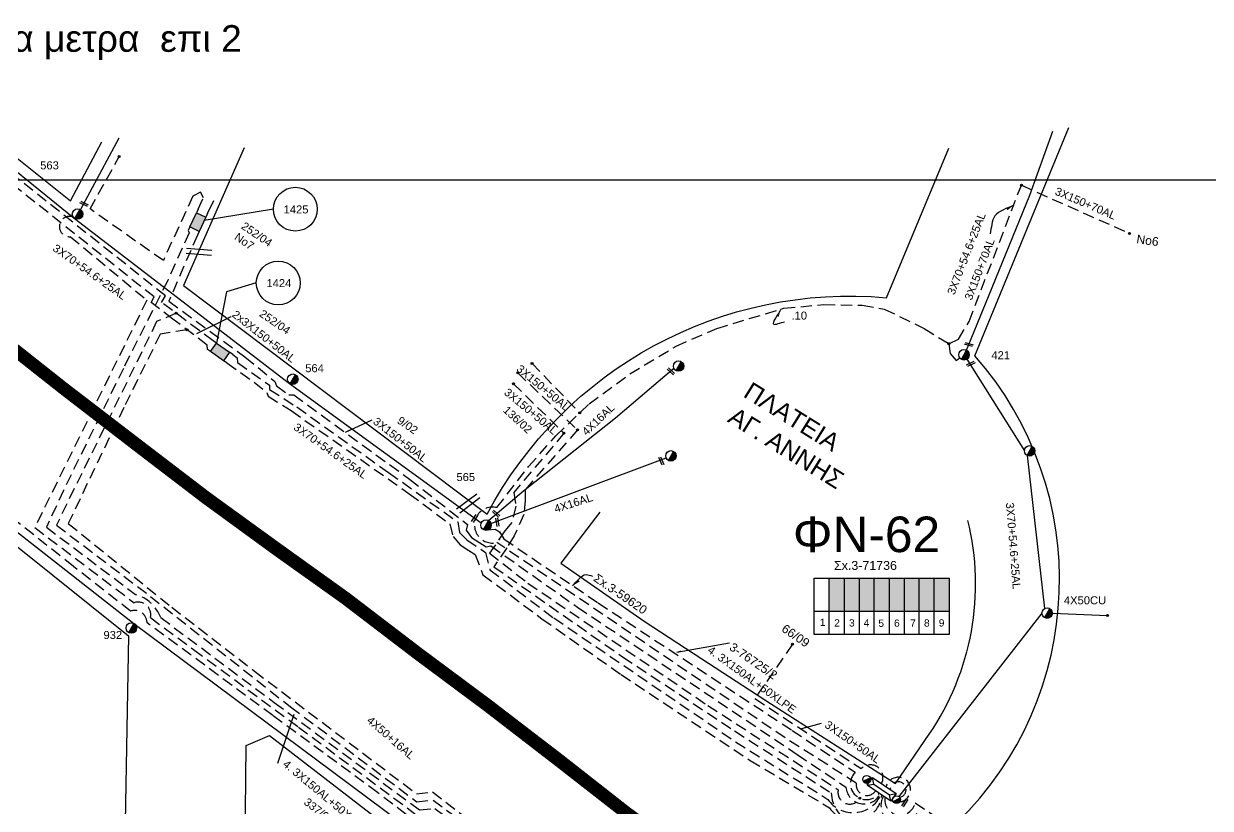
# Model space of a CAD drawing. Header units: millimetres. Extents: x 924 to 3152, y 704 to 1760.
# Drawn here: x 1079.8 to 1346.7, y 1583.4 to 1760 of the extents above; entities that cross this region are included whole.
import ezdxf

# ---------------------------------------------------------------- set-up
doc = ezdxf.new("R2010")
doc.units = ezdxf.units.MM
doc.linetypes.add('DASHED', pattern=[19.05, 12.7, -6.35])
for name, color, linetype in [('Link Box 4 Διευθύνσεων', 7, 'Continuous'), ('Pillar OTE', 7, 'Continuous'), ('Άγνωστα', 7, 'Continuous'), ('Γυμνά εναέρια ΧΤ (3Φ)   4x16AL', 7, 'Continuous'), ('Γυμνά εναέρια ΧΤ (3Φ)   4x50CU', 7, 'Continuous'), ('Γυμνά εναέρια ΧΤ και ΦΟΠ (3Φ)   4x50+16AL', 7, 'Continuous'), ('Επιγραφές - Σχήματα', 7, 'Continuous'), ('Καλώδια ΧΤ   3x150+50AL', 7, 'DASHED'), ('Καλώδια ΧΤ   3x150AL+50XLPE', 7, 'DASHED'), ('Μηχανική τομή', 7, 'Continuous'), ('Στύλος ΦΜ', 7, 'Continuous'), ('Στύλος ΦΜ @ 1', 7, 'Continuous'), ('Συνδέσεις', 7, 'Continuous'), ('Συνεστραμμένα ΧΤ   3x70+54.6+25 AL', 7, 'SYN_LINE'), ('Τομή', 7, 'Continuous'), ('Υποσταθμός εναέριος 2 στύλων', 7, 'Continuous'), ('Υποσταθμός πόλεως', 7, 'Continuous'), ('Υπόβαθρο ΔΕΗ', 7, 'Continuous'), ('Υπόγεια Καλώδια Δικτύου ΧΤ   .10', 7, 'DASHED'), ('Υπόγεια καλώδια Δικτύου ΧΤ και Παρ. ΧΤ - 3X150+70 AL', 7, 'DASHED'), ('Υπόγεια καλώδια Παροχών ΧΤ   4x6', 7, 'DASHED')]:
    doc.layers.add(name, color=color, linetype=linetype)
doc.styles.get("Standard").update_dxf_attribs({"font": 'ARIAL.TTF'})
doc.linetypes.add('SYN_LINE', pattern='A,0.5,-0.0001,["/\\/\\/\\/",Standard,S=0.1,R=0,X=0,Y=-0.05],-0.25', length=0.7501)
doc.dimstyles.new('ISO-25', dxfattribs={"dimtxt": 2.5, "dimasz": 2.5, "dimexe": 1.25, "dimexo": 0.625, "dimtad": 1, "dimtxsty": 'Standard', "dimcen": 2.5, "dimadec": 0, "dimazin": 0, "dimtfac": 1, "dimtmove": 0, "dimatfit": 3, "dimfxl": 1, "dimarcsym": 0})

# ---------------------------------------------------------------- blocks, each defined once
blk = doc.blocks.new('ΥΠΑΡΧΩΝ ΤΣΙΜΕΝΤΕΝΙΟΣ ΣΤΥΛΟΣ')
at = {"layer": 'Στύλος ΦΜ'}
blk.add_hatch(color=256, dxfattribs=at).paths.add_polyline_path([(-1.29, -2.28, 0.574793), (2.62, 0, 0.268822), (1.3, 2.27)])
blk.add_line((-1.29, -2.28), (1.3, 2.27), dxfattribs=at)
blk.add_circle((0, 0), 2.62, dxfattribs=at)
at = {"layer": 'Στύλος ΦΜ', "flags": 4}
for tag, p in [('ΑΡΙΘΜΟΣ', (-4.68, 8.05)), ('ΤΥΠΟΣ', (-4.91, 3.03))]:
    blk.add_attdef(tag, p, '', height=4, dxfattribs=at)
blk = doc.blocks.new('ΜΗΧΑΝΙΚΗ ΤΟΜΗ')
at = {"layer": 'Μηχανική τομή', "ltscale": 40}
for p, q in [((-1.89, 0.78), (1.89, 0.78)), ((1.89, 0), (-1.89, 0))]:
    blk.add_line(p, q, dxfattribs=at)
blk = doc.blocks.new('ΤΟΜΗ')
at = {"layer": 'Τομή', "ltscale": 40}
for p, q in [((-5.68, 0), (5.68, 0)), ((5.68, -2.33), (-5.68, -2.33))]:
    blk.add_line(p, q, dxfattribs=at)
blk = doc.blocks.new('LINK BOX 4 ΑΝΑΧΩΡΗΣΕΩΝ')
at = {"layer": 'Link Box 4 Διευθύνσεων', "ltscale": 40}
blk.add_hatch(color=256, dxfattribs=at).paths.add_polyline_path([(-3.54, 0), (-3.54, -4.67), (3.54, -4.67), (3.54, 0)])
for p, q in [((-3.54, 0), (-5.33, 0)), ((5.33, 0), (3.54, 0)), ((-3.54, -4.67), (-5.33, -4.67)), ((5.33, -4.67), (3.54, -4.67))]:
    blk.add_line(p, q, dxfattribs=at)
blk.add_lwpolyline([(-3.54, -4.67), (-3.54, 0), (3.54, 0), (3.54, -4.67)], close=True, dxfattribs=at)
blk = doc.blocks.new('ΥΠΟΣΤΑΘΜΟΣ ΕΝΑΕΡΙΟΣ ΕΠΙ 2 ΣΤΥΛΩΝ')
at = {"layer": 'Υποσταθμός εναέριος 2 στύλων', "linetype": 'Continuous'}
for points in [[(-11.97, -2.11, 0.574793), (-8.45, -0.07, 0.268822), (-9.64, 1.98)], [(9.68, -2.15, 0.574793), (13.19, -0.1, 0.268822), (12.01, 1.95)]]:
    blk.add_hatch(color=256, dxfattribs=at).paths.add_polyline_path(points)
for p, q in [((-11.97, -2.11), (-9.64, 1.98)), ((9.68, -2.15), (12.01, 1.95))]:
    blk.add_line(p, q, dxfattribs=at)
for centre in [(-10.81, -0.07), (10.84, -0.1)]:
    blk.add_circle(centre, 2.36, dxfattribs=at)
at = {"layer": 'Υποσταθμός πόλεως', "linetype": 'Continuous', "ltscale": 40}
blk.add_lwpolyline([(-8.57, 2.82), (8.57, 2.82), (8.57, -2.82), (-8.57, -2.82)], close=True, dxfattribs=at)
for points in [[(-5.75, 0), (-8.57, 2.82)], [(-8.57, -2.82), (-5.75, 0)], [(-5.75, 0), (5.75, 0)], [(5.75, 0), (8.57, 2.82)], [(8.57, -2.82), (5.75, 0)]]:
    blk.add_lwpolyline(points, dxfattribs=at)
at = {"layer": 'Υποσταθμός εναέριος 2 στύλων', "ltscale": 40, "flags": 1}
for tag, p in [('ΜΕΤΑΣΧΗΜΑΤΙΣΜΟΣ', (14.09, 2.51)), ('ΙΣΧΥΣ', (14.07, -0.28)), ('ΑΡΙΘΜΟΣ', (14.19, -3))]:
    blk.add_attdef(tag, p, '', height=1.8, dxfattribs=at)
blk = doc.blocks.new('_ΣΥΝΔΕΣΗ')
at = {"layer": 'Συνδέσεις', "linetype": 'SYN_LINE', "ltscale": 40}
blk.add_hatch(color=256, dxfattribs=at).paths.add_polyline_path([(0.5, -0.01, 1), (-0.5, -0.01, 1)])
at = {"layer": 'Συνδέσεις'}
blk.add_circle((0, -0.01), 0.5, dxfattribs=at)

msp = doc.modelspace()

# ---------------------------------------------------------------- hatches: boundary and pattern name
at = {"layer": 'Υπόγεια καλώδια Παροχών ΧΤ   4x6', "linetype": 'DASHED', "ltscale": 0.2}
h = msp.add_hatch(color=27, dxfattribs=at)
h.dxf.hatch_style = 1
h.paths.add_polyline_path([(1264.38, 1635.183), (1260.94, 1635.183), (1260.94, 1627.823), (1264.38, 1627.819)])
h = msp.add_hatch(color=6, dxfattribs=at)
h.dxf.hatch_style = 1
h.paths.add_polyline_path([(1267.82, 1635.183), (1264.38, 1635.183), (1264.38, 1627.819), (1267.819, 1627.816)])
h = msp.add_hatch(color=85, dxfattribs=at)
h.dxf.hatch_style = 1
h.paths.add_polyline_path([(1271.117, 1635.183), (1267.82, 1635.183), (1267.819, 1627.816), (1271.117, 1627.813)])
h = msp.add_hatch(color=1, dxfattribs=at)
h.dxf.hatch_style = 1
h.paths.add_polyline_path([(1274.503, 1635.182), (1271.117, 1635.183), (1271.117, 1627.813), (1274.503, 1627.81)])
h = msp.add_hatch(color=173, dxfattribs=at)
h.dxf.hatch_style = 1
h.paths.add_polyline_path([(1277.9, 1635.182), (1274.503, 1635.182), (1274.503, 1627.81), (1277.899, 1627.806)])
h = msp.add_hatch(color=30, dxfattribs=at)
h.dxf.hatch_style = 1
h.paths.add_polyline_path([(1281.237, 1635.182), (1277.9, 1635.182), (1277.899, 1627.806), (1281.236, 1627.803)])
h = msp.add_hatch(color=151, dxfattribs=at)
h.dxf.hatch_style = 1
h.paths.add_polyline_path([(1284.625, 1635.182), (1281.237, 1635.182), (1281.236, 1627.803), (1284.625, 1627.8)])
h = msp.add_hatch(color=62, dxfattribs=at)
h.dxf.hatch_style = 1
h.paths.add_polyline_path([(1287.945, 1635.182), (1284.625, 1635.182), (1284.625, 1627.8), (1287.945, 1627.796)])

# ---------------------------------------------------------------- linework, layer by layer
at = {"layer": 'Pillar OTE', "ltscale": 40}
for points in [[(1257.611, 1622.543), (1257.612, 1635.184), (1287.945, 1635.182), (1287.945, 1622.514), (1257.611, 1622.544)], [(1260.939, 1622.541), (1260.94, 1635.183)], [(1264.379, 1622.537), (1264.38, 1635.183)], [(1267.819, 1622.534), (1267.82, 1635.183)], [(1271.116, 1622.531), (1271.117, 1635.183)], [(1274.502, 1622.527), (1274.503, 1635.182)], [(1277.899, 1622.524), (1277.9, 1635.182)], [(1281.236, 1622.521), (1281.237, 1635.182)], [(1284.624, 1622.517), (1284.625, 1635.182)], [(1257.612, 1627.826), (1287.945, 1627.796)]]:
    msp.add_lwpolyline(points, dxfattribs=at)
at = {"layer": 'Άγνωστα', "color": 151, "ltscale": 0.2}
msp.add_lwpolyline([(1092.549, 1718.114), (1101.222, 1734.311)], dxfattribs=at)
at = {"layer": 'Άγνωστα', "color": 2, "linetype": 'DASHED', "ltscale": 0.2}
msp.add_lwpolyline([(1118.997, 1718.252), (1120.213, 1720.821), (1119.548, 1722.106), (1117.786, 1721.194), (1111.169, 1706.706), (1094.683, 1718.297), (1101.238, 1730.103)], dxfattribs=at)
at = {"layer": 'Άγνωστα', "color": 173, "ltscale": 0.2}
msp.add_lwpolyline([(1121.106, 1717.254), (1122.522, 1720.244)], dxfattribs=at)
at = {"layer": 'Άγνωστα', "color": 85, "linetype": 'DASHED', "ltscale": 0.2}
msp.add_lwpolyline([(1194.115, 1683.549), (1204.834, 1672.406)], dxfattribs=at)
at = {"layer": 'Άγνωστα', "color": 0, "linetype": 'DASHED', "ltscale": 0.2}
msp.add_arc((1276.492, 1587.631), 2.779, 277.75548, 166.62554, dxfattribs=at)
at = {"layer": 'Άγνωστα', "color": 85, "linetype": 'DASHED', "ltscale": 0.2}
msp.add_arc((1276.492, 1587.631), 1.779, 281.64449, 179.39992, dxfattribs=at)
at = {"layer": 'Γυμνά εναέρια ΧΤ (3Φ)   4x16AL', "color": 27, "ltscale": 0.2}
for points in [[(1184.348, 1648.181), (1192.228, 1654.893), (1212.864, 1671.269), (1226.017, 1682.452)], [(1184.873, 1647.551), (1224.259, 1662.32)]]:
    msp.add_lwpolyline(points, dxfattribs=at)
at = {"layer": 'Γυμνά εναέρια ΧΤ (3Φ)   4x50CU', "color": 85, "linetype": 'SYN_LINE', "ltscale": 16}
msp.add_lwpolyline([(1311.188, 1627.353), (1323.593, 1626.839)], dxfattribs=at)
at = {"layer": 'Γυμνά εναέρια ΧΤ και ΦΟΠ (3Φ)   4x50+16AL', "color": 27, "ltscale": 0.2}
for points in [[(1037.646, 1678.061), (1076.698, 1646.843), (1104.558, 1625.028)], [(1104.558, 1625.028), (1175.703, 1571.987)]]:
    msp.add_lwpolyline(points, dxfattribs=at)
at = {"layer": 'Επιγραφές - Σχήματα'}
msp.add_lwpolyline([(945.928, 1724.828), (2912.268, 1724.828), (2912.268, 721.757), (945.928, 721.757)], close=True, dxfattribs=at)
at = {"layer": 'Επιγραφές - Σχήματα', "ltscale": 0.2}
for points in [[(1135.944, 1718.255), (1120.382, 1715.724)], [(1132.077, 1701.66), (1125.363, 1699.647), (1123.138, 1688.103)]]:
    msp.add_lwpolyline(points, dxfattribs=at)
at = {"layer": 'Επιγραφές - Σχήματα'}
for centre in [(1140.876, 1718.255), (1137.009, 1701.66)]:
    msp.add_circle(centre, 4.932, dxfattribs=at)
at = {"layer": 'Καλώδια ΧΤ   3x150+50AL', "color": 1, "ltscale": 0.2}
for points in [[(1122.404, 1688.617), (1110.766, 1697.271), (1111.652, 1698.737), (1065.778, 1735.192)], [(1190.922, 1681.408), (1204.336, 1668.575)], [(1204.336, 1668.575), (1192.601, 1655.189), (1192.597, 1652.714), (1192.297, 1649.515), (1190.126, 1644.714), (1188.421, 1642.015), (1185.517, 1637.784), (1214.502, 1617.513), (1239.681, 1600.839), (1261.432, 1586.901)]]:
    msp.add_lwpolyline(points, dxfattribs=at)
at = {"layer": 'Καλώδια ΧΤ   3x150+50AL', "color": 62, "ltscale": 0.2}
for points in [[(1121.066, 1686.704), (1121.032, 1687.669), (1113.332, 1693.531), (1108.464, 1697.222), (1109.081, 1698.511), (1067.628, 1731.453)], [(1252.721, 1620.358), (1244.268, 1608.114)], [(1244.268, 1608.114), (1268.165, 1592.367)]]:
    msp.add_lwpolyline(points, dxfattribs=at)
at = {"layer": 'Καλώδια ΧΤ   3x150+50AL', "color": 173, "ltscale": 0.2}
msp.add_lwpolyline([(1118.826, 1712.438), (1112.396, 1697.522), (1129.533, 1685.02), (1136.275, 1679.464), (1136.632, 1678.504), (1139.363, 1676.453), (1140.496, 1676.439), (1166.548, 1657.51), (1179.568, 1647.282), (1179.3, 1645.993), (1180.5, 1644.36), (1182.169, 1643.299), (1183.789, 1642.269), (1184.875, 1642.465), (1204.347, 1628.691), (1253.781, 1595.553), (1264.738, 1588.173)], dxfattribs=at)
at = {"layer": 'Καλώδια ΧΤ   3x150+50AL', "color": 151, "ltscale": 0.2}
msp.add_lwpolyline([(1126.77, 1685.562), (1127.782, 1684.835), (1127.865, 1683.732), (1135.031, 1678.673), (1135.053, 1677.673), (1141.207, 1673.739), (1161.851, 1658.999), (1177.414, 1647.879), (1177.798, 1645.491), (1179.425, 1643.816), (1183.625, 1641.025), (1184.657, 1637.125), (1198.999, 1626.263), (1239.92, 1598.383), (1260.663, 1585.442)], dxfattribs=at)
at = {"layer": 'Καλώδια ΧΤ   3x150+50AL', "color": 30, "ltscale": 0.2}
for points in [[(1125.433, 1683.65), (1131.606, 1679.332), (1134.454, 1677.036), (1134.727, 1676.176), (1139.915, 1672.922), (1166.505, 1654.225), (1175.601, 1647.412), (1176.362, 1644.557), (1177.933, 1642.702), (1179.885, 1641.465), (1181.289, 1640.575), (1183.061, 1635.992), (1196.348, 1626.078), (1214.133, 1613.529), (1243.193, 1594.208), (1261.073, 1583.524)], [(1103.808, 1627.793), (1090.961, 1637.844), (1066.43, 1657.295), (1038.937, 1679.455), (1037.981, 1679.211)], [(1174.855, 1575.06), (1159.378, 1586.951), (1135.817, 1604.294), (1107.497, 1625.191)]]:
    msp.add_lwpolyline(points, dxfattribs=at)
at = {"layer": 'Καλώδια ΧΤ   3x150+50AL', "color": 27, "ltscale": 0.2}
for points in [[(1189.922, 1678.982), (1201.295, 1667.861)], [(1201.295, 1667.861), (1190.045, 1654.506), (1190.472, 1651.439), (1189.583, 1647.781), (1188.009, 1645.901), (1184.576, 1640.85), (1193.162, 1634.123), (1233.656, 1606.566), (1263.02, 1587.618)]]:
    msp.add_lwpolyline(points, dxfattribs=at)
at = {"layer": 'Καλώδια ΧΤ   3x150+50AL', "color": 30, "ltscale": 0.2}
for centre, radius, start, end in [((1104.714, 1625.162), 2.783, 0.61448, 109.00441), ((1266.444, 1587.069), 6.435, 213.42478, 353.73103)]:
    msp.add_arc(centre, radius, start, end, dxfattribs=at)
at = {"layer": 'Καλώδια ΧΤ   3x150+50AL', "color": 62, "ltscale": 0.2}
msp.add_arc((1270.204, 1590.342), 2.873, 331.79076, 135.19889, dxfattribs=at)
at = {"layer": 'Καλώδια ΧΤ   3x150+50AL', "color": 151, "ltscale": 0.2}
msp.add_arc((1266.354, 1589.33), 6.892, 214.33723, 335.77407, dxfattribs=at)
at = {"layer": 'Καλώδια ΧΤ   3x150+50AL', "color": 1, "ltscale": 0.2}
msp.add_arc((1269.324, 1587.224), 7.899, 182.34398, 306.63672, dxfattribs=at)
at = {"layer": 'Καλώδια ΧΤ   3x150+50AL', "color": 27, "ltscale": 0.2}
msp.add_arc((1265.584, 1587.004), 2.636, 166.53977, 330.21448, dxfattribs=at)
at = {"layer": 'Καλώδια ΧΤ   3x150+50AL', "color": 173, "ltscale": 0.2}
msp.add_arc((1268.802, 1588.477), 4.075, 184.28084, 333.15895, dxfattribs=at)
at = {"layer": 'Καλώδια ΧΤ   3x150AL+50XLPE', "color": 151, "ltscale": 0.2}
for points in [[(1090.247, 1712.054), (1090.247, 1712.054), (1107.474, 1697.808), (1082.219, 1646.607), (1104.595, 1629.688)], [(1108.263, 1626.337), (1117.949, 1619.179), (1141.584, 1601.702), (1168.607, 1581.594), (1172.813, 1581.458), (1176.379, 1578.348)]]:
    msp.add_lwpolyline(points, dxfattribs=at)
at = {"layer": 'Καλώδια ΧΤ   3x150AL+50XLPE', "color": 2, "ltscale": 0.2}
for points in [[(1116.716, 1713.437), (1116.956, 1712.927), (1112.154, 1702.238), (1102.186, 1682.434), (1088.694, 1654.974), (1084.876, 1646.678), (1104.925, 1631.524)], [(1110.571, 1626.356), (1136.129, 1607.24), (1168.802, 1583.08), (1172.216, 1583.351), (1177.417, 1579.524)]]:
    msp.add_lwpolyline(points, dxfattribs=at)
at = {"layer": 'Καλώδια ΧΤ   3x150AL+50XLPE', "color": 1, "ltscale": 0.2}
for points in [[(1114.036, 1694.839), (1109.662, 1692.955), (1087.094, 1647.154), (1108.253, 1631.123)], [(1108.253, 1631.123), (1139.797, 1606.259), (1168.175, 1584.91), (1171.838, 1585.292), (1178.089, 1580.65)]]:
    msp.add_lwpolyline(points, dxfattribs=at)
at = {"layer": 'Καλώδια ΧΤ   3x150AL+50XLPE', "color": 62, "ltscale": 0.2}
for points in [[(1116.487, 1691.129), (1110.481, 1690.125), (1102.299, 1673.662), (1089.773, 1647.532), (1113.043, 1628.686)], [(1113.043, 1628.686), (1131.678, 1614.278), (1168.121, 1586.698), (1171.71, 1587.122), (1178.234, 1582.071)]]:
    msp.add_lwpolyline(points, dxfattribs=at)
at = {"layer": 'Καλώδια ΧΤ   3x150AL+50XLPE', "color": 27, "ltscale": 0.2}
msp.add_lwpolyline([(1184.243, 1646.084), (1185.812, 1646.254), (1186.826, 1645.62), (1187.799, 1644.036), (1208.969, 1629.666), (1252.636, 1600.962), (1266.818, 1591.533)], dxfattribs=at)
at = {"layer": 'Καλώδια ΧΤ   3x150AL+50XLPE', "color": 6, "ltscale": 0.2}
msp.add_lwpolyline([(1280.284, 1584.654), (1297.661, 1572.946), (1313.898, 1561.732), (1315.538, 1561.808), (1316.831, 1561.419), (1316.486, 1560.173)], dxfattribs=at)
at = {"layer": 'Καλώδια ΧΤ   3x150AL+50XLPE', "color": 151, "ltscale": 0.2}
for centre, radius, start, end in [((1090.075, 1714.341), 2.293, 69.05842, 274.28806), ((1105.492, 1626.987), 2.846, 346.81309, 108.3587)]:
    msp.add_arc(centre, radius, start, end, dxfattribs=at)
at = {"layer": 'Καλώδια ΧΤ   3x150AL+50XLPE', "color": 2, "ltscale": 0.2}
msp.add_arc((1102.651, 1623.371), 8.464, 20.65146, 74.41171, dxfattribs=at)
at = {"layer": 'Καλώδια ΧΤ   3x150AL+50XLPE', "color": 27, "ltscale": 0.2}
msp.add_arc((1269.337, 1588.973), 3.591, 134.53408, 322.76543, dxfattribs=at)
at = {"layer": 'Καλώδια ΧΤ   3x150AL+50XLPE', "color": 1, "ltscale": 0.2}
msp.add_arc((1276.843, 1584.052), 4.23, 150.33794, 336.44619, dxfattribs=at)
at = {"layer": 'Καλώδια ΧΤ   3x150AL+50XLPE', "color": 6, "ltscale": 0.2}
msp.add_arc((1276.915, 1585.331), 3.437, 170.4157, 348.63871, dxfattribs=at)
at = {"layer": 'Συνεστραμμένα ΧΤ   3x70+54.6+25 AL', "color": 151, "ltscale": 20}
for points in [[(1067.535, 1735.308), (1091.117, 1716.245)], [(1091.117, 1716.245), (1139.579, 1679.057)], [(1139.579, 1679.057), (1182.691, 1647.649)]]:
    msp.add_lwpolyline(points, dxfattribs=at)
at = {"layer": 'Συνεστραμμένα ΧΤ   3x70+54.6+25 AL', "color": 85, "ltscale": 20}
for points in [[(1291.878, 1686.503), (1296.131, 1696.989), (1306.12, 1721.421), (1311.314, 1735.815)], [(1291.941, 1684.498), (1304.878, 1663.868)], [(1305.474, 1662.843), (1309.422, 1628.374)], [(1308.832, 1627.353), (1276.629, 1586.103)]]:
    msp.add_lwpolyline(points, dxfattribs=at)
at = {"layer": 'Υπόβαθρο ΔΕΗ', "linetype": 'DASHED', "const_width": 2.64, "flags": 128}
msp.add_lwpolyline([(1017.138, 1734.062), (1040.649, 1715.697), (1056.318, 1703.529), (1088.749, 1677.936), (1105.481, 1665.106), (1120.752, 1653.397), (1136.83, 1641.72), (1152.203, 1630.697), (1168.405, 1618.373), (1184.185, 1606.544), (1200.285, 1594.174), (1215.264, 1582.497), (1233.358, 1569.189), (1247.759, 1558.209), (1263.999, 1546.013), (1279.936, 1534.393), (1296.114, 1522.181), (1308.069, 1513.524), (1317.256, 1505.817), (1326.498, 1496.581), (1338.988, 1482.347), (1352.52, 1465.884), (1363.237, 1450.764), (1374.383, 1432.631), (1385.445, 1415.114), (1401.699, 1385.722), (1404.809, 1380.098), (1415.002, 1361.667), (1421.688, 1349.97), (1424.704, 1344.752), (1431.867, 1332.684), (1433.243, 1330.366)], dxfattribs=at)
at = {"layer": 'Υπόβαθρο ΔΕΗ', "ltscale": 0.2}
for points in [[(1459.666, 1733.633), (1458.173, 1731.395), (1368.662, 1527.062), (1321.838, 1557.945), (1289.752, 1580.208, 0.3996877), (1293.72, 1685.287), (1314.88, 1736.604)], [(1129.348, 1732.079), (1115.7, 1701.083), (1184.021, 1649.616, -0.3021521), (1273.887, 1698.325), (1287.907, 1732.017)], [(1209.37, 1650.107), (1200.606, 1638.57), (1219.353, 1625.538), (1232.335, 1617.087), (1247.774, 1607.038), (1275.869, 1589.013), (1283.446, 1600.084, 0.2133966), (1292.192, 1648.229, -1.2752414)]]:
    msp.add_lwpolyline(points, format="xyb", dxfattribs=at)
for points in [[(1071.429, 1735.15), (1090.314, 1720.113), (1097.357, 1733.422)], [(997.429, 1538.556), (972.897, 1557.828), (982.8, 1575.293), (989.638, 1588.568), (992.745, 1594.115), (998.258, 1603.956), (1002.973, 1613.647), (1012.345, 1631.315), (1025.033, 1652.897), (1038.113, 1674.255), (1060.478, 1656.539), (1103.315, 1622.225), (1101.849, 1538.556)], [(1129.2, 1538.556), (1129.792, 1597.563), (1135.062, 1599.839), (1214.502, 1538.556)]]:
    msp.add_lwpolyline(points, dxfattribs=at)
at = {"layer": 'Υπόβαθρο ΔΕΗ'}
for points in [[(1023.702, 1727.26), (1039.838, 1714.656), (1055.504, 1702.489), (1087.939, 1676.894), (1104.678, 1664.059), (1119.962, 1652.339), (1136.057, 1640.65), (1151.419, 1629.635), (1167.609, 1617.319), (1183.387, 1605.492), (1199.477, 1593.13), (1214.467, 1581.445), (1232.567, 1568.132), (1246.962, 1557.157), (1263.213, 1544.952), (1279.15, 1533.333), (1295.329, 1521.12), (1307.257, 1512.482), (1316.364, 1504.843), (1325.535, 1495.678), (1337.982, 1481.493), (1351.47, 1465.082)], [(1025.327, 1729.34), (1041.46, 1716.738), (1057.132, 1704.568), (1089.56, 1678.978), (1106.284, 1666.154), (1121.542, 1654.455), (1137.602, 1642.79), (1152.988, 1631.759), (1169.2, 1619.426), (1184.983, 1607.595), (1201.092, 1595.218), (1216.061, 1583.55), (1234.15, 1570.246), (1248.556, 1559.262), (1264.784, 1547.074), (1280.723, 1535.453), (1296.899, 1523.243), (1308.881, 1514.565), (1318.149, 1506.792), (1327.462, 1497.484), (1339.995, 1483.202), (1353.57, 1466.686)]]:
    msp.add_lwpolyline(points, dxfattribs=at)
at = {"layer": 'Υπόγεια Καλώδια Δικτύου ΧΤ   .10', "color": 85, "ltscale": 0.2}
for points in [[(1186.226, 1651.088), (1193.333, 1660.333), (1199.493, 1667.268), (1206.949, 1674.44), (1216.085, 1681.176), (1226.569, 1687.462), (1235.704, 1691.429), (1250.777, 1695.952), (1259.789, 1696.807), (1268.411, 1696.635), (1273.375, 1695.786), (1282.357, 1691.412), (1287.884, 1687.985)], [(1267.068, 1589.088), (1251.049, 1599.265), (1186.199, 1643.237)]]:
    msp.add_lwpolyline(points, dxfattribs=at)
for centre, radius, start, end in [((1185.225, 1647.166), 4.048, 75.68656, 283.9157), ((1269.444, 1588.727), 2.404, 171.34683, 324.62797)]:
    msp.add_arc(centre, radius, start, end, dxfattribs=at)
at = {"layer": 'Υπόγεια καλώδια Δικτύου ΧΤ και Παρ. ΧΤ - 3X150+70 AL', "color": 85, "ltscale": 0.2}
for points in [[(1287.884, 1687.985), (1290.036, 1688.996), (1292.453, 1693.008), (1304.21, 1723.649)], [(1304.21, 1723.649), (1328.529, 1712.795)], [(1287.884, 1687.985), (1288.219, 1685.791), (1289.545, 1684.192), (1290.345, 1684.782)]]:
    msp.add_lwpolyline(points, dxfattribs=at)

# ---------------------------------------------------------------- block references
at = {"layer": 'Link Box 4 Διευθύνσεων', "xscale": 0.5, "yscale": 0.5, "zscale": 0.5}
for p, rotation in [((1117.856, 1715.845), 64.66217417808983), ((1124.587, 1687.089), 325.0267308849132)]:
    msp.add_blockref('LINK BOX 4 ΑΝΑΧΩΡΗΣΕΩΝ', p, dxfattribs=dict(at, rotation=rotation))
at = {"layer": 'Μηχανική τομή'}
for p, xscale, yscale, zscale, rotation in [((1093.241, 1719.283), 0.4999999999999998, 0.4999999999999998, 0.4999999999999998, 332.9394417834328), ((1292.332, 1687.585), 0.4999999999999996, 0.4999999999999996, 0.4999999999999996, 344.1854607899874), ((1225.225, 1681.642), 0.4999999999999998, 0.4999999999999998, 0.4999999999999998, 317.9597762522323), ((1292.92, 1683.273), 0.4999999999999997, 0.4999999999999997, 0.4999999999999997, 24.90061822896129), ((1223.01, 1661.509), 0.4999999999999996, 0.4999999999999996, 0.4999999999999996, 292.4684051262407), ((1185.891, 1649.601), 0.4999999999999998, 0.4999999999999998, 0.4999999999999998, 317.9597762522323), ((1181.356, 1648.534), 0.4999999999999997, 0.4999999999999997, 0.4999999999999997, 56.99498482101225), ((1186.104, 1647.816), 0.4999999999999997, 0.4999999999999997, 0.4999999999999997, 277.9809216480723), ((1278.145, 1584.58), 0.4999999999999997, 0.4999999999999997, 0.4999999999999997, 56.99498482101225)]:
    msp.add_blockref('ΜΗΧΑΝΙΚΗ ΤΟΜΗ', p, dxfattribs=dict(at, xscale=xscale, yscale=yscale, zscale=zscale, rotation=rotation))
at = {"layer": 'Στύλος ΦΜ @ 1', "ltscale": 40}
ref = msp.add_blockref('ΥΠΑΡΧΩΝ ΤΣΙΜΕΝΤΕΝΙΟΣ ΣΤΥΛΟΣ', (1091.858, 1717.161), dxfattribs=dict(at, xscale=0.4499999999998181, yscale=0.4499999999998181, zscale=0.4499999999998181))
ref.add_attrib('ΤΥΠΟΣ', '563', (1083.459, 1727.22), dxfattribs={"layer": 'Στύλος ΦΜ', "height": 1.8, "flags": 4})
ref = msp.add_blockref('ΥΠΑΡΧΩΝ ΤΣΙΜΕΝΤΕΝΙΟΣ ΣΤΥΛΟΣ', (1291.293, 1685.481), dxfattribs=dict(at, xscale=0.4499999999998181, yscale=0.4499999999998181, zscale=0.4499999999998181))
ref.add_attrib('ΤΥΠΟΣ', '421', (1297.455, 1684.492), dxfattribs={"layer": 'Στύλος ΦΜ', "height": 1.8, "flags": 4})
ref = msp.add_blockref('ΥΠΑΡΧΩΝ ΤΣΙΜΕΝΤΕΝΙΟΣ ΣΤΥΛΟΣ', (1140.296, 1679.991), dxfattribs=dict(at, xscale=0.4499999999998181, yscale=0.4499999999998181, zscale=0.4499999999998181))
ref.add_attrib('ΤΥΠΟΣ', '564', (1143.09, 1681.562), dxfattribs={"layer": 'Στύλος ΦΜ', "height": 1.8, "flags": 4})
at = {"layer": 'Στύλος ΦΜ @ 1', "ltscale": 40, "xscale": 0.4499999999998181, "yscale": 0.4499999999998181, "zscale": 0.4499999999998181}
for p in [(1227.087, 1682.944), (1225.361, 1662.733), (1306.055, 1663.868), (1310.01, 1627.353)]:
    msp.add_blockref('ΥΠΑΡΧΩΝ ΤΣΙΜΕΝΤΕΝΙΟΣ ΣΤΥΛΟΣ', p, dxfattribs=at)
at = {"layer": 'Στύλος ΦΜ @ 1', "ltscale": 40}
ref = msp.add_blockref('ΥΠΑΡΧΩΝ ΤΣΙΜΕΝΤΕΝΙΟΣ ΣΤΥΛΟΣ', (1183.762, 1647.159), dxfattribs=dict(at, xscale=0.4499999999998181, yscale=0.4499999999998181, zscale=0.4499999999998181))
ref.add_attrib('ΤΥΠΟΣ', '565', (1177.104, 1657.073), dxfattribs={"layer": 'Στύλος ΦΜ', "height": 1.8, "flags": 4})
ref = msp.add_blockref('ΥΠΑΡΧΩΝ ΤΣΙΜΕΝΤΕΝΙΟΣ ΣΤΥΛΟΣ', (1103.973, 1624.006), dxfattribs=dict(at, xscale=0.4499999999998181, yscale=0.4499999999998181, zscale=0.4499999999998181))
ref.add_attrib('ΤΥΠΟΣ', '932', (1097.703, 1621.529), dxfattribs={"layer": 'Στύλος ΦΜ', "height": 1.8, "flags": 4})
at = {"layer": 'Συνδέσεις', "xscale": 0.4499999999998181, "yscale": 0.4499999999998181, "zscale": 0.4499999999998181}
for p in [(1101.24, 1730.109), (1304.211, 1723.654), (1328.531, 1712.8), (1114.037, 1694.845), (1116.489, 1691.134), (1287.885, 1687.99), (1194.116, 1683.554), (1189.923, 1678.987), (1190.923, 1681.414), (1204.835, 1672.411), (1204.338, 1668.58), (1201.296, 1667.866), (1323.594, 1626.844), (1252.721, 1620.358), (1267.875, 1585.699)]:
    msp.add_blockref('_ΣΥΝΔΕΣΗ', p, dxfattribs=at)
at = {"layer": 'Τομή'}
for p, xscale, yscale, zscale, rotation in [((1119.231, 1709.242), 0.4999999999999999, 0.4999999999999999, 0.4999999999999999, 355.6446747403233), ((1179.418, 1652.507), 0.4999999999999998, 0.4999999999999998, 0.4999999999999998, 36.75086367159519)]:
    msp.add_blockref('ΤΟΜΗ', p, dxfattribs=dict(at, xscale=xscale, yscale=yscale, zscale=zscale, rotation=rotation))
at = {"layer": 'Υποσταθμός εναέριος 2 στύλων', "xscale": 0.3749999999999999, "yscale": 0.3749999999999999, "zscale": 0.3749999999999999, "rotation": 325.9830349136739}
msp.add_blockref('ΥΠΟΣΤΑΘΜΟΣ ΕΝΑΕΡΙΟΣ ΕΠΙ 2 ΣΤΥΛΩΝ', (1272.787, 1587.676), dxfattribs=at)

# ---------------------------------------------------------------- texts
at = {"ltscale": 30, "char_height": 1.634, "width": 11.25729, "attachment_point": 1}
for s, insert in [('1', (1258.858, 1626.105)), ('2', (1262.096, 1625.971)), ('3', (1265.427, 1625.971)), ('4', (1268.73, 1625.971)), ('5', (1272.034, 1625.89)), ('6', (1275.554, 1625.917)), ('7', (1279.182, 1625.917)), ('8', (1282.296, 1625.944)), ('9', (1285.627, 1625.971))]:
    msp.add_mtext(s, dxfattribs=dict(at, insert=insert))
at = {"layer": 'Γυμνά εναέρια ΧΤ (3Φ)   4x16AL', "color": 7, "char_height": 1.8, "width": 168.37176, "attachment_point": 1}
for insert, rotation in [((1205.147, 1668.467), 43.82799), ((1198.884, 1651.595), 17.97769)]:
    msp.add_mtext('4X16AL', dxfattribs=dict(at, insert=insert, rotation=rotation))
at = {"layer": 'Γυμνά εναέρια ΧΤ (3Φ)   4x50CU', "color": 7, "insert": (1313.774, 1631.136), "char_height": 1.8, "width": 168.37176, "attachment_point": 1}
msp.add_mtext('4X50CU', dxfattribs=at)
at = {"layer": 'Γυμνά εναέρια ΧΤ και ΦΟΠ (3Φ)   4x50+16AL', "color": 7, "insert": (1157.954, 1604.307), "char_height": 1.8, "width": 168.37176, "attachment_point": 1, "rotation": 319.04452}
msp.add_mtext('4X50+16AL', dxfattribs=at)
at = {"layer": 'Επιγραφές - Σχήματα', "ltscale": 10, "insert": (947.569, 1759.672), "char_height": 6, "width": 315.0361, "attachment_point": 1}
msp.add_mtext('{\\C1;για να σχεδιασω πολλαπλασιαζω τα μετρα  επι 2}', dxfattribs=at)
at = {"layer": 'Επιγραφές - Σχήματα', "attachment_point": 1}
for s, insert, char_height in [('1425', (1138.229, 1719.102), 1.8), ('1424', (1134.363, 1702.507), 1.8), ('ΦΝ-62', (1252.796, 1649.073), 8)]:
    msp.add_mtext_dynamic_manual_height_columns(s, width=10.09091, gutter_width=12.5, heights=[0], dxfattribs=dict(at, insert=insert, char_height=char_height))
at = {"layer": 'Επιγραφές - Σχήματα', "char_height": 1.8, "attachment_point": 1}
for s, insert, rotation in [('252/04', (1129.54, 1715.515), 325.62252), ('Νο7', (1128.001, 1713.067), 325.62252), ('{\\H1.0833x;No6}', (1330.269, 1712.544), 352.1744), ('252/04', (1133.602, 1695.789), 325.62252), ('9/02', (1164.615, 1671.743), 325.62252), ('136/02', (1188.66, 1674.145), 317.44207), ('{\\H1.0833x;Σx.3-59620}', (1208.857, 1636.364), 325.62252), ('{\\H1.0833x;66/09}', (1251.176, 1625.009), 325.62252), ('{\\H1.0833x;3-76725/2}', (1239.419, 1620.846), 325.62252), ('337/09', (1143.718, 1585.926), 321.79245)]:
    msp.add_mtext_dynamic_manual_height_columns(s, width=10.09091, gutter_width=12.5, heights=[0], dxfattribs=dict(at, insert=insert, rotation=rotation))
at = {"layer": 'Επιγραφές - Σχήματα', "linetype": 'Continuous', "insert": (1243.505, 1679.586), "char_height": 4, "width": 47.13111, "attachment_point": 1, "rotation": 328.08819}
msp.add_mtext('ΠΛΑΤΕΙΑ \\PΑΓ. ΑΝΝΗΣ', dxfattribs=at)
at = {"layer": 'Επιγραφές - Σχήματα', "color": 7, "linetype": 'Continuous', "insert": (1262.056, 1639.084), "char_height": 2, "width": 14.51521, "attachment_point": 1}
msp.add_mtext('Σx.3-71736', dxfattribs=at)
at = {"layer": 'Καλώδια ΧΤ   3x150+50AL', "color": 7, "char_height": 1.8, "width": 168.37176, "attachment_point": 1}
for s, insert, rotation in [('2x3X150+50AL', (1127.555, 1695.653), 322.00444), ('3X150+50AL', (1191.6, 1683.406), 320.35539), ('3X150+50AL', (1188.797, 1678.119), 320.35539), ('3X150+50AL', (1159.292, 1671.569), 322.00444), ('3X150+50AL', (1260.822, 1603.289), 324.88187)]:
    msp.add_mtext(s, dxfattribs=dict(at, insert=insert, rotation=rotation))
at = {"layer": 'Καλώδια ΧΤ   3x150AL+50XLPE', "color": 7, "char_height": 1.8, "width": 27.84843, "attachment_point": 5}
for insert, rotation in [((1243.593, 1612.363), 323.98826), ((1147.611, 1586.127), 320.15819)]:
    msp.add_mtext('4. 3X150AL+50XLPE', dxfattribs=dict(at, insert=insert, rotation=rotation))
at = {"layer": 'Συνεστραμμένα ΧΤ   3x70+54.6+25 AL', "color": 7, "char_height": 1.8, "width": 168.37176, "attachment_point": 1}
for insert, rotation in [((1287.451, 1699.465), 68.70245), ((1087.134, 1710.534), 324.66765), ((1141.326, 1670.268), 324.66765), ((1302.512, 1652.319), 274.59798)]:
    msp.add_mtext('3X70+54.6+25AL', dxfattribs=dict(at, insert=insert, rotation=rotation))
at = {"layer": 'Υπόγεια Καλώδια Δικτύου ΧΤ   .10', "color": 7, "insert": (1252.488, 1695.209), "char_height": 1.8, "width": 168.37176, "attachment_point": 1}
msp.add_mtext('.10', dxfattribs=at)
at = {"layer": 'Υπόγεια καλώδια Δικτύου ΧΤ και Παρ. ΧΤ - 3X150+70 AL', "color": 7, "char_height": 1.8, "width": 168.37176, "attachment_point": 1}
for insert, rotation in [((1312.291, 1723.26), 336.81891), ((1291.347, 1698.254), 69.00878)]:
    msp.add_mtext('3X150+70AL', dxfattribs=dict(at, insert=insert, rotation=rotation))

# ---------------------------------------------------------------- leaders
at = {"layer": 'Επιγραφές - Σχήματα', "path_type": 1}
for points, override in [([(1302.495, 1719.181), (1298.221, 1716.732), (1297.158, 1712.708)], {"dimasz": 1.8, "dimtad": 0}), ([(1250.086, 1695.745), (1248.485, 1692.363), (1250.909, 1692.912)], {"dimasz": 1.8, "dimtad": 0}), ([(1203.254, 1633.545), (1206.301, 1636.018), (1207.697, 1635.68)], {"dimasz": 1.8, "dimgap": 0.625, "dimtad": 0})]:
    msp.add_leader(points, dimstyle='ISO-25', override=override, dxfattribs=at)
at = {"layer": 'Επιγραφές - Σχήματα', "ltscale": 40}
for points in [[(1118.676, 1690.252), (1126.422, 1694.083)], [(1152.111, 1668.089), (1158.118, 1670.863)], [(1226.664, 1618.6), (1238.533, 1620.664)], [(1140.528, 1604.556), (1136.871, 1593.516)], [(1254.82, 1601.419), (1259.207, 1602.595)]]:
    msp.add_leader(points, dimstyle='ISO-25', override={"dimasz": 1, "dimtad": 0}, dxfattribs=at)

doc.saveas('drawing.dxf')
